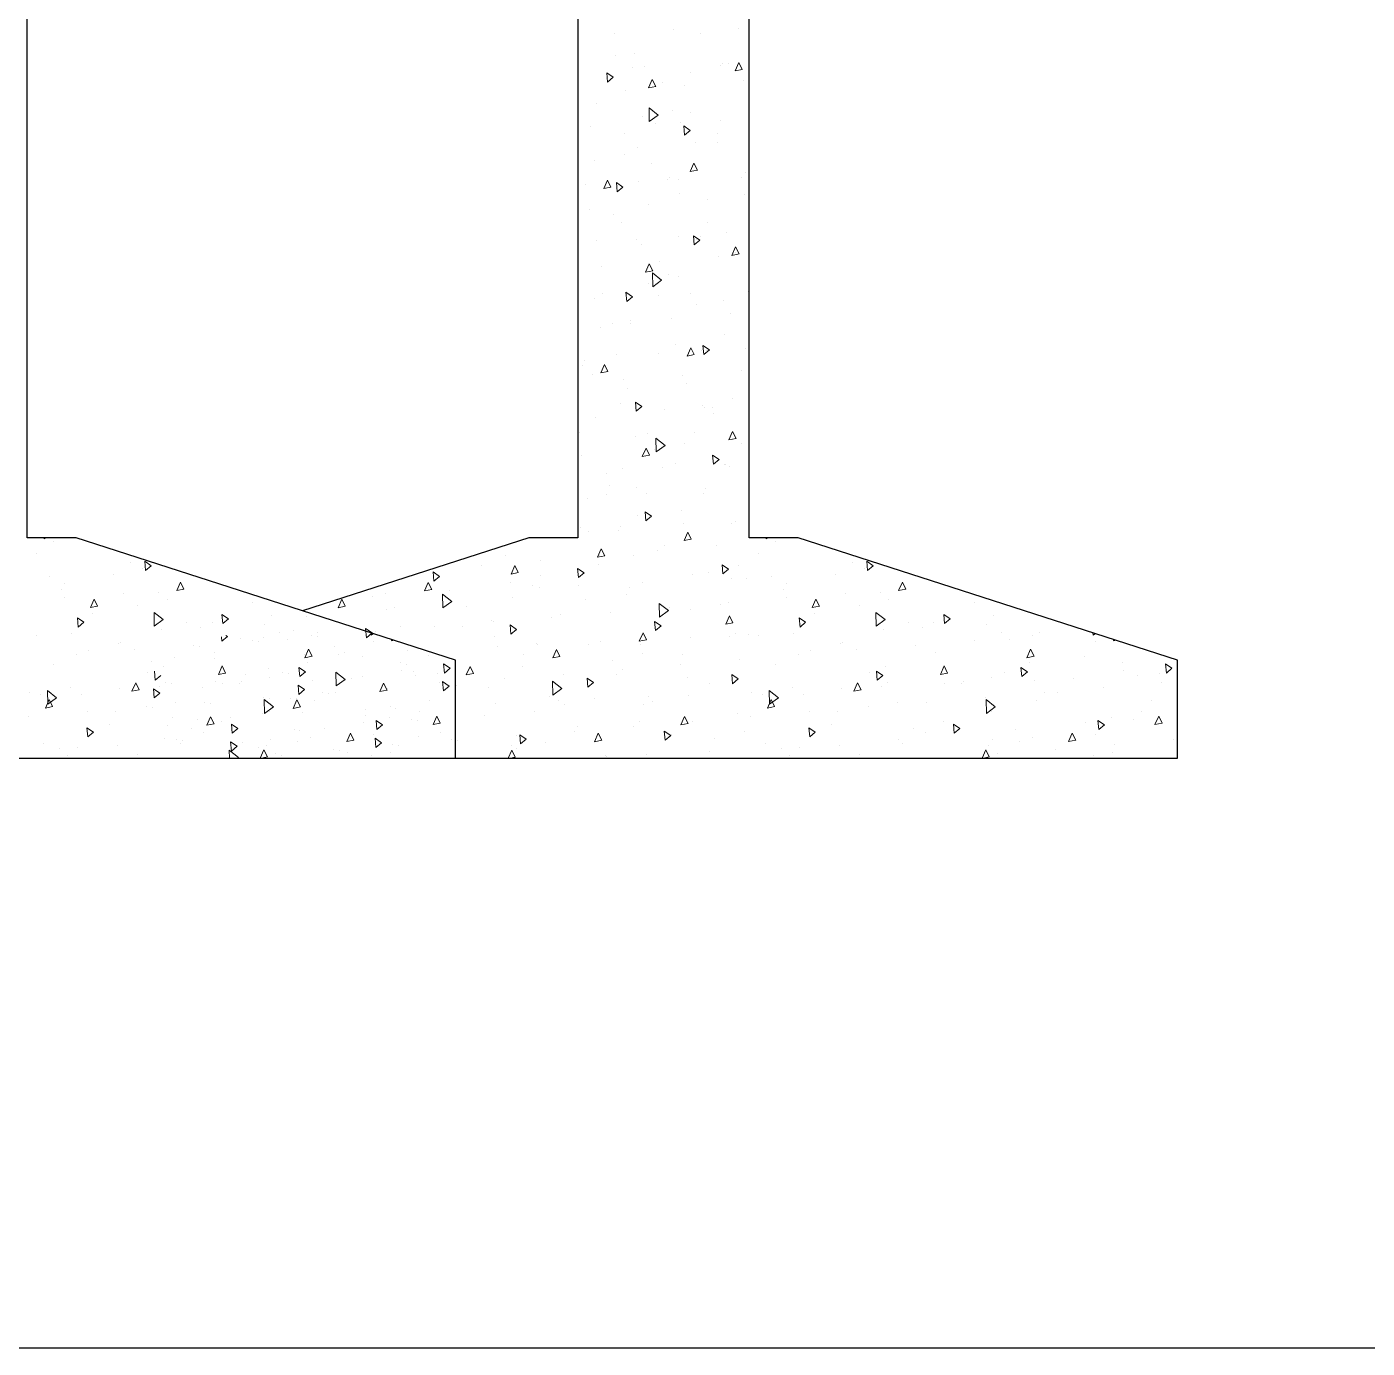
# Model space of a CAD drawing. Header units: inches. Extents: x -6800 to 96653, y -25814 to 17379.
# Drawn here: x 64179 to 64288.6, y 8929.8 to 9037.8 of the extents above; entities that cross this region are included whole.
import ezdxf

# ---------------------------------------------------------------- set-up
doc = ezdxf.new("R2010")
doc.units = ezdxf.units.IN
doc.header["$MEASUREMENT"] = 0
doc.layers.add('Footing', color=50, linetype='Continuous', lineweight=20)
doc.layers.add('Hatch', color=161, linetype='Continuous', lineweight=5)

msp = doc.modelspace()

# ---------------------------------------------------------------- linework, layer by layer
at = {"transparency": 33554651}
msp.add_line((65875.65, 8929.85), (63499.65, 8929.85), dxfattribs=at)
at = {"layer": 'Footing', "lineweight": 25, "transparency": 33554687}
for p, q in [((64179.06, 8996.07), (64179.06, 9056.07)), ((64224.06, 9056.07), (64224.06, 8996.07)), ((64238.06, 8996.07), (64238.06, 9056.07)), ((64183.06, 8996.07), (64179.06, 8996.07)), ((64214.06, 8986.07), (64183.06, 8996.07)), ((64220.06, 8996.07), (64201.56, 8990.11)), ((64224.06, 8996.07), (64220.06, 8996.07)), ((64242.06, 8996.07), (64238.06, 8996.07)), ((64273.06, 8986.07), (64242.06, 8996.07)), ((64214.06, 8978.07), (64214.06, 8986.07)), ((64273.06, 8978.07), (64273.06, 8986.07)), ((64130.06, 8978.07), (64214.06, 8978.07)), ((64189.06, 8978.07), (64273.06, 8978.07))]:
    msp.add_line(p, q, dxfattribs=at)
at = {"layer": 'Hatch', "linetype": 'Continuous', "transparency": 33554579}
for p, q in [((64231.84, 9037.64), (64231.84, 9037.64)), ((64237.21, 9037.7), (64237.21, 9037.7)), ((64227.05, 9037.26), (64227.05, 9037.26)), ((64234.08, 9037.26), (64234.08, 9037.26)), ((64227.11, 9035.46), (64227.11, 9035.46)), ((64228.69, 9035.68), (64228.69, 9035.68)), ((64228.52, 9034.52), (64228.52, 9034.52)), ((64229.52, 9034.61), (64229.52, 9034.61)), ((64235.72, 9034.63), (64235.72, 9034.63)), ((64235.86, 9034.84), (64235.86, 9034.84)), ((64236.35, 9034.82), (64236.35, 9034.82)), ((64236.9, 9034.21), (64237.2, 9034.9)), ((64236.9, 9034.21), (64237.49, 9034.33)), ((64237.49, 9034.33), (64237.2, 9034.9)), ((64226.48, 9033.31), (64226.41, 9034.06)), ((64226.94, 9033.7), (64226.41, 9034.06)), ((64226.48, 9033.31), (64226.94, 9033.7)), ((64229.83, 9032.84), (64230.14, 9033.52)), ((64230.42, 9032.95), (64230.14, 9033.52)), ((64230.96, 9033.24), (64230.96, 9033.24)), ((64233.28, 9034.09), (64233.28, 9034.09)), ((64237.58, 9033.4), (64237.58, 9033.4)), ((64227.98, 9032.61), (64227.98, 9032.61)), ((64229.83, 9032.84), (64230.42, 9032.95)), ((64232.77, 9032.99), (64232.77, 9032.99)), ((64225.56, 9031.55), (64225.56, 9031.55)), ((64229.89, 9030.08), (64229.87, 9031.21)), ((64230.62, 9030.61), (64229.87, 9031.21)), ((64229.34, 9030.47), (64229.34, 9030.47)), ((64229.89, 9030.08), (64230.62, 9030.61)), ((64230.44, 9029.96), (64230.44, 9029.96)), ((64231.78, 9031.01), (64231.78, 9031.01)), ((64232.45, 9030.01), (64232.45, 9030.01)), ((64233.23, 9030.8), (64233.23, 9030.8)), ((64235.69, 9030.15), (64235.69, 9030.15)), ((64225.1, 9029.68), (64225.1, 9029.68)), ((64227.83, 9029.11), (64227.83, 9029.11)), ((64232.78, 9028.97), (64232.71, 9029.72)), ((64233.24, 9029.36), (64232.71, 9029.72)), ((64232.78, 9028.97), (64233.24, 9029.36)), ((64235.47, 9029.09), (64235.47, 9029.09)), ((64228.91, 9027.96), (64228.91, 9027.96)), ((64233.7, 9028.34), (64233.7, 9028.34)), ((64235.5, 9028.36), (64235.5, 9028.36)), ((64224.1, 9027.55), (64224.1, 9027.55)), ((64225.41, 9026.86), (64225.41, 9026.86)), ((64227.85, 9027.4), (64227.85, 9027.4)), ((64230.1, 9026.67), (64230.1, 9026.67)), ((64233.24, 9025.99), (64233.54, 9026.67)), ((64233.83, 9026.1), (64233.54, 9026.67)), ((64233.24, 9025.99), (64233.83, 9026.1)), ((64237.76, 9025.92), (64237.76, 9025.92)), ((64224.69, 9024.91), (64224.69, 9024.91)), ((64226.17, 9024.61), (64226.48, 9025.3)), ((64226.17, 9024.61), (64226.76, 9024.73)), ((64226.76, 9024.73), (64226.48, 9025.3)), ((64227.26, 9024.34), (64227.2, 9025.09)), ((64227.72, 9024.73), (64227.2, 9025.09)), ((64227.26, 9024.34), (64227.72, 9024.73)), ((64229.03, 9025.17), (64229.03, 9025.17)), ((64231.37, 9025.31), (64231.37, 9025.31)), ((64231.53, 9025.47), (64231.53, 9025.47)), ((64232.28, 9025.32), (64232.28, 9025.32)), ((64237.45, 9025.54), (64237.45, 9025.54)), ((64232.36, 9024.23), (64232.36, 9024.23)), ((64234.63, 9023.69), (64234.63, 9023.69)), ((64237.7, 9024.1), (64237.7, 9024.1)), ((64225.03, 9022.9), (64225.03, 9022.9)), ((64226.95, 9022.47), (64226.95, 9022.47)), ((64229.84, 9023.31), (64229.84, 9023.31)), ((64227.6, 9021.86), (64227.6, 9021.86)), ((64234.63, 9021.79), (64234.63, 9021.79)), ((64225.61, 9020.34), (64225.61, 9020.34)), ((64228.86, 9020.48), (64228.86, 9020.48)), ((64232.3, 9020.66), (64232.3, 9020.66)), ((64233.56, 9020.01), (64233.5, 9020.75)), ((64234.02, 9020.39), (64233.5, 9020.75)), ((64233.56, 9020.01), (64234.02, 9020.39)), ((64233.77, 9020.48), (64233.77, 9020.48)), ((64234.04, 9020.71), (64234.04, 9020.71)), ((64236.21, 9021.02), (64236.21, 9021.02)), ((64229.22, 9020.03), (64229.22, 9020.03)), ((64235.56, 9019.04), (64235.56, 9019.04)), ((64236.64, 9019.14), (64236.95, 9019.83)), ((64236.64, 9019.14), (64237.23, 9019.26)), ((64236.9, 9019.35), (64236.9, 9019.35)), ((64237.23, 9019.26), (64236.95, 9019.83)), ((64225.96, 9018.25), (64225.96, 9018.25)), ((64229.58, 9017.77), (64229.88, 9018.45)), ((64230.17, 9017.88), (64229.88, 9018.45)), ((64230.76, 9018.66), (64230.76, 9018.66)), ((64229.58, 9017.77), (64230.17, 9017.88)), ((64229.83, 9016.87), (64229.83, 9016.87)), ((64230.17, 9016.58), (64230.15, 9017.71)), ((64230.9, 9017.12), (64230.15, 9017.71)), ((64230.17, 9016.58), (64230.9, 9017.12)), ((64231.49, 9017.59), (64231.49, 9017.59)), ((64232.27, 9017.41), (64232.27, 9017.41)), ((64226.1, 9016), (64226.1, 9016)), ((64228.05, 9015.38), (64227.98, 9016.13)), ((64228.51, 9015.76), (64227.98, 9016.13)), ((64228.05, 9015.38), (64228.51, 9015.76)), ((64230.62, 9015.88), (64230.62, 9015.88)), ((64233.23, 9016.01), (64233.23, 9016.01)), ((64237.96, 9016.2), (64237.96, 9016.2)), ((64225.45, 9015.65), (64225.45, 9015.65)), ((64233.76, 9015.15), (64233.76, 9015.15)), ((64235.95, 9015.48), (64235.95, 9015.48)), ((64226.89, 9013.61), (64226.89, 9013.61)), ((64228.34, 9013.79), (64228.34, 9013.79)), ((64228.37, 9013.56), (64228.37, 9013.56)), ((64231.69, 9014.01), (64231.69, 9014.01)), ((64236.49, 9014.39), (64236.49, 9014.39)), ((64225.9, 9013.25), (64225.9, 9013.25)), ((64236.03, 9012.71), (64236.03, 9012.71)), ((64232.02, 9011.86), (64232.02, 9011.86)), ((64232.98, 9010.92), (64233.29, 9011.6)), ((64233.57, 9011.03), (64233.29, 9011.6)), ((64234.16, 9011.36), (64234.16, 9011.36)), ((64234.35, 9011.04), (64234.28, 9011.79)), ((64234.81, 9011.43), (64234.28, 9011.79)), ((64234.35, 9011.04), (64234.81, 9011.43)), ((64234.55, 9011.37), (64234.55, 9011.37)), ((64237.79, 9011.51), (64237.79, 9011.51)), ((64224.56, 9010.57), (64224.56, 9010.57)), ((64225.92, 9009.54), (64226.22, 9010.23)), ((64226.51, 9009.66), (64226.22, 9010.23)), ((64227.2, 9011.05), (64227.2, 9011.05)), ((64230.64, 9011.12), (64230.64, 9011.12)), ((64232.98, 9010.92), (64233.57, 9011.03)), ((64224.41, 9010.18), (64224.41, 9010.18)), ((64225.24, 9009.44), (64225.24, 9009.44)), ((64225.92, 9009.54), (64226.51, 9009.66)), ((64232.62, 9009.36), (64232.62, 9009.36)), ((64237.41, 9009.75), (64237.41, 9009.75)), ((64227.82, 9008.96), (64227.82, 9008.96)), ((64228.09, 9008.25), (64228.09, 9008.25)), ((64232.91, 9008.68), (64232.91, 9008.68)), ((64227.51, 9007), (64227.51, 9007)), ((64228.83, 9006.41), (64228.77, 9007.16)), ((64229.29, 9006.8), (64228.77, 9007.16)), ((64236.7, 9007.42), (64236.7, 9007.42)), ((64225.49, 9005.93), (64225.49, 9005.93)), ((64228.83, 9006.41), (64229.29, 9006.8)), ((64231.13, 9006.54), (64231.13, 9006.54)), ((64234.26, 9006.87), (64234.26, 9006.87)), ((64234.38, 9006.68), (64234.38, 9006.68)), ((64235.09, 9006.71), (64235.09, 9006.71)), ((64235.17, 9006.24), (64235.17, 9006.24)), ((64236.39, 9004.07), (64236.7, 9004.76)), ((64236.98, 9004.19), (64236.7, 9004.76)), ((64224.15, 9004.63), (64224.15, 9004.63)), ((64228.74, 9004.31), (64228.74, 9004.31)), ((64229.77, 9004.56), (64229.77, 9004.56)), ((64230.45, 9003.09), (64230.43, 9004.21)), ((64231.18, 9003.62), (64230.43, 9004.21)), ((64232.76, 9003.8), (64232.76, 9003.8)), ((64233.55, 9004.71), (64233.55, 9004.71)), ((64236.39, 9004.07), (64236.98, 9004.19)), ((64237.44, 9003.8), (64237.44, 9003.8)), ((64224.36, 9002.79), (64224.36, 9002.79)), ((64229.32, 9002.7), (64229.63, 9003.38)), ((64229.32, 9002.7), (64229.91, 9002.81)), ((64229.91, 9002.81), (64229.63, 9003.38)), ((64230.32, 9003.26), (64230.32, 9003.26)), ((64230.45, 9003.09), (64231.18, 9003.62)), ((64235.13, 9002.07), (64235.07, 9002.82)), ((64235.59, 9002.46), (64235.07, 9002.82)), ((64227.72, 9001.7), (64227.72, 9001.7)), ((64230.96, 9001.85), (64230.96, 9001.85)), ((64232.04, 9002.12), (64232.04, 9002.12)), ((64235.13, 9002.07), (64235.59, 9002.46)), ((64236.02, 9002.07), (64236.02, 9002.07)), ((64236.14, 9002.07), (64236.14, 9002.07)), ((64236.44, 9001.87), (64236.44, 9001.87)), ((64226.42, 9001.28), (64226.42, 9001.28)), ((64224.88, 8999.27), (64224.88, 8999.27)), ((64226.39, 8999.64), (64226.39, 8999.64)), ((64226.63, 9000.35), (64226.63, 9000.35)), ((64228.83, 9000.18), (64228.83, 9000.18)), ((64229.67, 8999.66), (64229.67, 8999.66)), ((64234.31, 8999.68), (64234.31, 8999.68)), ((64234.48, 9000.06), (64234.48, 9000.06)), ((64229.61, 8997.45), (64229.55, 8998.19)), ((64230.07, 8997.83), (64229.55, 8998.19)), ((64232.51, 8998.26), (64232.51, 8998.26)), ((64228.9, 8997.91), (64228.9, 8997.91)), ((64229.61, 8997.45), (64230.07, 8997.83)), ((64232.72, 8997.24), (64232.72, 8997.24)), ((64236.58, 8997.24), (64236.58, 8997.24)), ((64236.95, 8997.42), (64236.95, 8997.42)), ((64180.45, 8995.97), (64180.45, 8996.07)), ((64180.45, 8995.97), (64180.6, 8996.07)), ((64222.45, 8996.03), (64222.45, 8996.03)), ((64224.3, 8996.87), (64224.3, 8996.87)), ((64224.9, 8996.57), (64224.9, 8996.57)), ((64227.35, 8996.63), (64227.35, 8996.63)), ((64227.55, 8997.01), (64227.55, 8997.01)), ((64232.73, 8995.85), (64233.04, 8996.53)), ((64233.32, 8995.96), (64233.04, 8996.53)), ((64239.45, 8995.97), (64239.45, 8996.07)), ((64239.45, 8995.97), (64239.6, 8996.07)), ((64181.2, 8995.8), (64181.2, 8995.8)), ((64225.66, 8994.47), (64225.97, 8995.16)), ((64226.25, 8994.59), (64225.97, 8995.16)), ((64230.6, 8995.01), (64230.6, 8995.01)), ((64231.17, 8995.47), (64231.17, 8995.47)), ((64232.73, 8995.85), (64233.32, 8995.96)), ((64235.41, 8995.41), (64235.41, 8995.41)), ((64240.2, 8995.8), (64240.2, 8995.8)), ((64179.85, 8994.8), (64179.85, 8994.8)), ((64187.51, 8994.05), (64187.51, 8994.05)), ((64188.73, 8993.4), (64188.66, 8994.15)), ((64189.19, 8993.78), (64188.66, 8994.15)), ((64216.21, 8993.83), (64216.21, 8993.83)), ((64218.11, 8994.64), (64218.11, 8994.64)), ((64221, 8994.22), (64221, 8994.22)), ((64225.66, 8994.47), (64226.25, 8994.59)), ((64225.78, 8993.89), (64225.78, 8993.89)), ((64225.81, 8994.62), (64225.81, 8994.62)), ((64228.58, 8994.64), (64228.58, 8994.64)), ((64235.91, 8993.11), (64235.85, 8993.86)), ((64236.37, 8993.49), (64235.85, 8993.86)), ((64237.19, 8993.81), (64237.19, 8993.81)), ((64238.85, 8994.8), (64238.85, 8994.8)), ((64246.51, 8994.05), (64246.51, 8994.05)), ((64247.73, 8993.4), (64247.66, 8994.15)), ((64248.19, 8993.78), (64247.66, 8994.15)), ((64180.9, 8992.87), (64180.9, 8992.87)), ((64186.07, 8993.1), (64186.07, 8993.1)), ((64188.47, 8993.56), (64188.47, 8993.56)), ((64188.73, 8993.4), (64189.19, 8993.78)), ((64212.28, 8992.53), (64212.22, 8993.28)), ((64212.74, 8992.91), (64212.22, 8993.28)), ((64212.28, 8992.53), (64212.74, 8992.91)), ((64212.7, 8992.88), (64212.7, 8992.88)), ((64218.6, 8993.1), (64218.9, 8993.79)), ((64218.6, 8993.1), (64219.18, 8993.22)), ((64219.18, 8993.22), (64218.9, 8993.79)), ((64220.96, 8992.95), (64220.96, 8992.95)), ((64224.1, 8992.82), (64224.03, 8993.57)), ((64224.56, 8993.2), (64224.03, 8993.57)), ((64224.1, 8992.82), (64224.56, 8993.2)), ((64233.44, 8993.03), (64233.44, 8993.03)), ((64234.75, 8993.27), (64234.75, 8993.27)), ((64235.91, 8993.11), (64236.37, 8993.49)), ((64236.65, 8992.73), (64236.65, 8992.73)), ((64237.87, 8992.77), (64237.87, 8992.77)), ((64239.9, 8992.87), (64239.9, 8992.87)), ((64245.07, 8993.1), (64245.07, 8993.1)), ((64247.47, 8993.56), (64247.47, 8993.56)), ((64247.73, 8993.4), (64248.19, 8993.78)), ((64181.87, 8991.88), (64181.87, 8991.88)), ((64182.11, 8992.36), (64182.11, 8992.36)), ((64189.78, 8991.61), (64189.78, 8991.61)), ((64191.27, 8991.75), (64191.58, 8992.43)), ((64191.27, 8991.75), (64191.86, 8991.86)), ((64191.86, 8991.86), (64191.58, 8992.43)), ((64191.73, 8991.94), (64191.73, 8991.94)), ((64211.53, 8991.73), (64211.83, 8992.41)), ((64211.53, 8991.73), (64212.12, 8991.84)), ((64212.12, 8991.84), (64211.83, 8992.41)), ((64213.54, 8991.72), (64213.54, 8991.72)), ((64218.52, 8992.41), (64218.52, 8992.41)), ((64220.38, 8992.2), (64220.38, 8992.2)), ((64220.88, 8992.04), (64220.88, 8992.04)), ((64224.13, 8992.18), (64224.13, 8992.18)), ((64228.28, 8991.98), (64228.28, 8991.98)), ((64229.31, 8992.41), (64229.31, 8992.41)), ((64240.87, 8991.88), (64240.87, 8991.88)), ((64241.11, 8992.36), (64241.11, 8992.36)), ((64248.78, 8991.61), (64248.78, 8991.61)), ((64250.27, 8991.75), (64250.58, 8992.43)), ((64250.27, 8991.75), (64250.86, 8991.86)), ((64250.86, 8991.86), (64250.58, 8992.43)), ((64250.73, 8991.94), (64250.73, 8991.94)), ((64182.13, 8991.15), (64182.13, 8991.15)), ((64184.21, 8990.37), (64184.51, 8991.06)), ((64184.79, 8990.49), (64184.51, 8991.06)), ((64186.94, 8991.55), (64186.94, 8991.55)), ((64188.04, 8990.51), (64188.04, 8990.51)), ((64190.48, 8991.05), (64190.48, 8991.05)), ((64197.44, 8990.75), (64197.44, 8990.75)), ((64204.46, 8990.35), (64204.76, 8991.04)), ((64205.05, 8990.47), (64204.76, 8991.04)), ((64207.31, 8991.29), (64207.31, 8991.29)), ((64208.37, 8991.49), (64208.37, 8991.49)), ((64213.02, 8990.33), (64213, 8991.46)), ((64213.75, 8990.87), (64213, 8991.46)), ((64213.02, 8990.33), (64213.75, 8990.87)), ((64218.68, 8991.19), (64218.68, 8991.19)), ((64224.64, 8991.03), (64224.64, 8991.03)), ((64228.05, 8991.45), (64228.05, 8991.45)), ((64230.73, 8989.59), (64230.71, 8990.71)), ((64231.46, 8990.12), (64230.71, 8990.71)), ((64235.7, 8990.59), (64235.7, 8990.59)), ((64236.34, 8990.76), (64236.34, 8990.76)), ((64241.13, 8991.15), (64241.13, 8991.15)), ((64243.21, 8990.37), (64243.51, 8991.06)), ((64243.79, 8990.49), (64243.51, 8991.06)), ((64245.94, 8991.55), (64245.94, 8991.55)), ((64247.04, 8990.51), (64247.04, 8990.51)), ((64249.48, 8991.05), (64249.48, 8991.05)), ((64256.44, 8990.75), (64256.44, 8990.75)), ((64183.21, 8988.77), (64183.15, 8989.52)), ((64183.67, 8989.16), (64183.15, 8989.52)), ((64184.21, 8990.37), (64184.79, 8990.49)), ((64184.38, 8989.92), (64184.38, 8989.92)), ((64189.44, 8988.84), (64189.42, 8989.97)), ((64190.17, 8989.38), (64189.42, 8989.97)), ((64195.03, 8989.06), (64194.96, 8989.81)), ((64195.49, 8989.45), (64194.96, 8989.81)), ((64195.03, 8989.06), (64195.49, 8989.45)), ((64199, 8989.7), (64199, 8989.7)), ((64201.91, 8989.6), (64201.91, 8989.6)), ((64204.46, 8990.35), (64205.05, 8990.47)), ((64208.42, 8990.17), (64208.42, 8990.17)), ((64209.08, 8990.4), (64209.08, 8990.4)), ((64214.97, 8990.44), (64214.97, 8990.44)), ((64221.93, 8989.57), (64221.93, 8989.57)), ((64222.65, 8989.76), (64222.65, 8989.76)), ((64226.74, 8989.98), (64226.74, 8989.98)), ((64230.73, 8989.59), (64231.46, 8990.12)), ((64230.81, 8989.65), (64230.81, 8989.65)), ((64231.53, 8990.36), (64231.53, 8990.36)), ((64233.25, 8990.19), (64233.25, 8990.19)), ((64236.14, 8989), (64236.44, 8989.69)), ((64236.73, 8989.12), (64236.44, 8989.69)), ((64242.21, 8988.77), (64242.15, 8989.52)), ((64242.67, 8989.16), (64242.15, 8989.52)), ((64243.21, 8990.37), (64243.79, 8990.49)), ((64243.38, 8989.92), (64243.38, 8989.92)), ((64248.44, 8988.84), (64248.42, 8989.97)), ((64249.17, 8989.38), (64248.42, 8989.97)), ((64254.03, 8989.06), (64253.96, 8989.81)), ((64254.49, 8989.45), (64253.96, 8989.81)), ((64254.03, 8989.06), (64254.49, 8989.45)), ((64258, 8989.7), (64258, 8989.7)), ((64183.21, 8988.77), (64183.67, 8989.16)), ((64189.4, 8988.91), (64189.4, 8988.91)), ((64189.44, 8988.84), (64190.17, 8989.38)), ((64190, 8988.59), (64190, 8988.59)), ((64192.05, 8989.17), (64192.05, 8989.17)), ((64193.25, 8988.73), (64193.25, 8988.73)), ((64194.16, 8989.12), (64194.16, 8989.12)), ((64198.42, 8988.95), (64198.42, 8988.95)), ((64200.8, 8988.48), (64200.8, 8988.48)), ((64206.77, 8987.9), (64206.7, 8988.65)), ((64207.23, 8988.29), (64206.7, 8988.65)), ((64207.54, 8988.4), (64207.54, 8988.4)), ((64209.58, 8988.85), (64209.58, 8988.85)), ((64212.34, 8988.78), (64212.34, 8988.78)), ((64214.59, 8988.8), (64214.59, 8988.8)), ((64217.03, 8989.34), (64217.03, 8989.34)), ((64217.14, 8989.19), (64217.14, 8989.19)), ((64218.58, 8988.19), (64218.52, 8988.94)), ((64219.04, 8988.58), (64218.52, 8988.94)), ((64218.58, 8988.19), (64219.04, 8988.58)), ((64230.32, 8989.01), (64230.32, 8989.01)), ((64230.4, 8988.48), (64230.33, 8989.23)), ((64230.86, 8988.87), (64230.33, 8989.23)), ((64230.4, 8988.48), (64230.86, 8988.87)), ((64236.14, 8989), (64236.73, 8989.12)), ((64242.21, 8988.77), (64242.67, 8989.16)), ((64248.4, 8988.91), (64248.4, 8988.91)), ((64248.44, 8988.84), (64249.17, 8989.38)), ((64249, 8988.59), (64249, 8988.59)), ((64251.05, 8989.17), (64251.05, 8989.17)), ((64252.25, 8988.73), (64252.25, 8988.73)), ((64253.16, 8989.12), (64253.16, 8989.12)), ((64257.42, 8988.95), (64257.42, 8988.95)), ((64179.8, 8988.12), (64179.8, 8988.12)), ((64182.66, 8988.27), (64182.66, 8988.27)), ((64186.55, 8987.43), (64186.55, 8987.43)), ((64186.65, 8987.48), (64186.65, 8987.48)), ((64192.66, 8987.29), (64192.66, 8987.29)), ((64194.95, 8987.61), (64194.92, 8987.96)), ((64194.95, 8987.61), (64195.41, 8988)), ((64195.41, 8988), (64195.29, 8988.08)), ((64196.5, 8987.84), (64196.5, 8987.84)), ((64197.46, 8987.69), (64197.46, 8987.69)), ((64197.95, 8987.61), (64197.95, 8987.61)), ((64198.36, 8987.94), (64198.36, 8987.94)), ((64199.7, 8988.31), (64199.7, 8988.31)), ((64200.33, 8987.75), (64200.33, 8987.75)), ((64202.25, 8988.08), (64202.25, 8988.08)), ((64202.74, 8987.99), (64202.74, 8987.99)), ((64202.77, 8988.29), (64202.77, 8988.29)), ((64206.77, 8987.9), (64207.23, 8988.29)), ((64207.16, 8988.1), (64207.15, 8988.3)), ((64207.16, 8988.1), (64207.35, 8988.24)), ((64207.38, 8987.63), (64207.38, 8987.63)), ((64208.82, 8987.65), (64208.86, 8987.75)), ((64208.82, 8987.65), (64209.05, 8987.69)), ((64217.24, 8988), (64217.24, 8988)), ((64220.71, 8987.41), (64220.71, 8987.41)), ((64220.72, 8987.35), (64220.72, 8987.35)), ((64224.92, 8987.32), (64224.92, 8987.32)), ((64225.89, 8987.58), (64225.89, 8987.58)), ((64229.07, 8987.63), (64229.38, 8988.31)), ((64229.07, 8987.63), (64229.66, 8987.74)), ((64229.21, 8987.33), (64229.21, 8987.33)), ((64229.66, 8987.74), (64229.38, 8988.31)), ((64233.23, 8987.9), (64233.23, 8987.9)), ((64236.48, 8988.04), (64236.48, 8988.04)), ((64236.93, 8988.27), (64236.93, 8988.27)), ((64237.97, 8988.15), (64237.97, 8988.15)), ((64238.8, 8988.12), (64238.8, 8988.12)), ((64241.66, 8988.27), (64241.66, 8988.27)), ((64245.55, 8987.43), (64245.55, 8987.43)), ((64245.65, 8987.48), (64245.65, 8987.48)), ((64251.66, 8987.29), (64251.66, 8987.29)), ((64256.46, 8987.69), (64256.46, 8987.69)), ((64258.7, 8988.31), (64258.7, 8988.31)), ((64259.33, 8987.75), (64259.33, 8987.75)), ((64261.25, 8988.08), (64261.25, 8988.08)), ((64261.77, 8988.29), (64261.77, 8988.29)), ((64266.16, 8988.1), (64266.15, 8988.3)), ((64266.16, 8988.1), (64266.35, 8988.24)), ((64266.38, 8987.63), (64266.38, 8987.63)), ((64267.82, 8987.65), (64267.86, 8987.75)), ((64267.82, 8987.65), (64268.05, 8987.69)), ((64183.06, 8986.5), (64183.06, 8986.5)), ((64184.1, 8986.89), (64184.1, 8986.89)), ((64187.86, 8986.9), (64187.86, 8986.9)), ((64191.12, 8986.26), (64191.12, 8986.26)), ((64193.14, 8987.2), (64193.14, 8987.2)), ((64194.32, 8986.73), (64194.32, 8986.73)), ((64194.36, 8986.2), (64194.36, 8986.2)), ((64201.7, 8986.52), (64201.7, 8986.52)), ((64201.75, 8986.27), (64202.05, 8986.96)), ((64201.75, 8986.27), (64202.34, 8986.39)), ((64202.34, 8986.39), (64202.05, 8986.96)), ((64204.18, 8987.16), (64204.18, 8987.16)), ((64204.48, 8986.56), (64204.48, 8986.56)), ((64204.95, 8986.66), (64204.95, 8986.66)), ((64206.45, 8986.36), (64206.45, 8986.36)), ((64210.13, 8986.89), (64210.13, 8986.89)), ((64211.85, 8986.41), (64211.85, 8986.41)), ((64217.47, 8987.21), (64217.47, 8987.21)), ((64219.61, 8986.54), (64219.61, 8986.54)), ((64222, 8986.25), (64222.31, 8986.94)), ((64222, 8986.25), (64222.59, 8986.37)), ((64222.59, 8986.37), (64222.31, 8986.94)), ((64229.32, 8986.58), (64229.32, 8986.58)), ((64232.58, 8986.57), (64232.58, 8986.57)), ((64242.06, 8986.5), (64242.06, 8986.5)), ((64243.1, 8986.89), (64243.1, 8986.89)), ((64246.86, 8986.9), (64246.86, 8986.9)), ((64253.32, 8986.73), (64253.32, 8986.73)), ((64260.75, 8986.27), (64261.05, 8986.96)), ((64260.75, 8986.27), (64261.34, 8986.39)), ((64261.34, 8986.39), (64261.05, 8986.96)), ((64265.45, 8986.36), (64265.45, 8986.36)), ((64181.24, 8985.71), (64181.24, 8985.71)), ((64188.92, 8985.04), (64188.92, 8985.04)), ((64189.19, 8985.97), (64189.19, 8985.97)), ((64189.51, 8984.43), (64189.45, 8985.18)), ((64190.23, 8985.51), (64190.23, 8985.51)), ((64194.68, 8984.9), (64194.99, 8985.59)), ((64195.27, 8985.01), (64194.99, 8985.59)), ((64198.77, 8985.4), (64198.77, 8985.4)), ((64199.93, 8985.05), (64199.93, 8985.05)), ((64201.33, 8984.72), (64201.26, 8985.47)), ((64201.79, 8985.11), (64201.26, 8985.47)), ((64201.33, 8984.72), (64201.79, 8985.11)), ((64201.97, 8985.87), (64201.97, 8985.87)), ((64204.3, 8983.96), (64204.28, 8985.08)), ((64205.03, 8984.49), (64204.28, 8985.08)), ((64209.53, 8985.84), (64209.53, 8985.84)), ((64209.65, 8985.19), (64209.65, 8985.19)), ((64210.01, 8985.75), (64210.01, 8985.75)), ((64210.65, 8985.18), (64210.65, 8985.18)), ((64213.15, 8985.01), (64213.08, 8985.76)), ((64213.61, 8985.4), (64213.08, 8985.76)), ((64213.09, 8985.72), (64213.09, 8985.72)), ((64213.15, 8985.01), (64213.61, 8985.4)), ((64214.93, 8984.88), (64215.24, 8985.56)), ((64215.52, 8984.99), (64215.24, 8985.56)), ((64219.51, 8985.56), (64219.51, 8985.56)), ((64226.88, 8986.04), (64226.88, 8986.04)), ((64227.67, 8985.33), (64227.67, 8985.33)), ((64232.46, 8985.71), (64232.46, 8985.71)), ((64237.27, 8986.12), (64237.27, 8986.12)), ((64240.24, 8985.71), (64240.24, 8985.71)), ((64247.92, 8985.04), (64247.92, 8985.04)), ((64248.51, 8984.43), (64248.45, 8985.18)), ((64248.97, 8984.82), (64248.45, 8985.18)), ((64249.23, 8985.51), (64249.23, 8985.51)), ((64253.68, 8984.9), (64253.99, 8985.59)), ((64254.27, 8985.01), (64253.99, 8985.59)), ((64258.93, 8985.05), (64258.93, 8985.05)), ((64260.33, 8984.72), (64260.26, 8985.47)), ((64260.79, 8985.11), (64260.26, 8985.47)), ((64260.33, 8984.72), (64260.79, 8985.11)), ((64260.97, 8985.87), (64260.97, 8985.87)), ((64268.53, 8985.84), (64268.53, 8985.84)), ((64268.65, 8985.19), (64268.65, 8985.19)), ((64272.15, 8985.01), (64272.08, 8985.76)), ((64272.61, 8985.4), (64272.08, 8985.76)), ((64272.15, 8985.01), (64272.61, 8985.4)), ((64187.61, 8983.53), (64187.92, 8984.21)), ((64188.2, 8983.64), (64187.92, 8984.21)), ((64189.51, 8984.43), (64189.97, 8984.82)), ((64190.33, 8984.26), (64190.33, 8984.26)), ((64190.81, 8984.17), (64190.81, 8984.17)), ((64194.43, 8984.33), (64194.43, 8984.33)), ((64194.68, 8984.9), (64195.27, 8985.01)), ((64195, 8984.12), (64195, 8984.12)), ((64196.4, 8984.13), (64196.4, 8984.13)), ((64196.59, 8984.29), (64196.59, 8984.29)), ((64196.87, 8984.87), (64196.87, 8984.87)), ((64198.84, 8984.67), (64198.84, 8984.67)), ((64200.41, 8984.96), (64200.41, 8984.96)), ((64201.25, 8983.27), (64201.19, 8984.02)), ((64201.71, 8983.66), (64201.19, 8984.02)), ((64202.35, 8984.44), (64202.35, 8984.44)), ((64204.3, 8983.96), (64205.03, 8984.49)), ((64205.59, 8984.58), (64205.59, 8984.58)), ((64206.45, 8984.72), (64206.45, 8984.72)), ((64207.87, 8983.51), (64208.17, 8984.19)), ((64208.46, 8983.62), (64208.17, 8984.19)), ((64210.77, 8984.81), (64210.77, 8984.81)), ((64212.62, 8984.98), (64212.62, 8984.98)), ((64212.78, 8984.22), (64212.78, 8984.22)), ((64213.07, 8983.56), (64213, 8984.31)), ((64213.53, 8983.95), (64213, 8984.31)), ((64213.07, 8983.56), (64213.53, 8983.95)), ((64213.26, 8984.13), (64213.26, 8984.13)), ((64214.12, 8983.97), (64214.12, 8983.97)), ((64214.93, 8984.88), (64215.52, 8984.99)), ((64218.07, 8984.54), (64218.07, 8984.54)), ((64222.01, 8983.21), (64221.99, 8984.34)), ((64222.74, 8983.74), (64221.99, 8984.34)), ((64222.86, 8984.92), (64222.86, 8984.92)), ((64224.88, 8983.85), (64224.82, 8984.6)), ((64225.34, 8984.24), (64224.82, 8984.6)), ((64224.88, 8983.85), (64225.34, 8984.24)), ((64227.18, 8984.88), (64227.18, 8984.88)), ((64233, 8984.65), (64233, 8984.65)), ((64234.85, 8984.13), (64234.85, 8984.13)), ((64236.7, 8984.14), (64236.63, 8984.89)), ((64237.16, 8984.53), (64236.63, 8984.89)), ((64236.7, 8984.14), (64237.16, 8984.53)), ((64246.61, 8983.53), (64246.92, 8984.21)), ((64247.2, 8983.64), (64246.92, 8984.21)), ((64248.51, 8984.43), (64248.97, 8984.82)), ((64249.33, 8984.26), (64249.33, 8984.26)), ((64253.68, 8984.9), (64254.27, 8985.01)), ((64254, 8984.12), (64254, 8984.12)), ((64255.4, 8984.13), (64255.4, 8984.13)), ((64255.59, 8984.29), (64255.59, 8984.29)), ((64257.84, 8984.67), (64257.84, 8984.67)), ((64261.35, 8984.44), (64261.35, 8984.44)), ((64264.59, 8984.58), (64264.59, 8984.58)), ((64269.77, 8984.81), (64269.77, 8984.81)), ((64271.62, 8984.98), (64271.62, 8984.98)), ((64271.78, 8984.22), (64271.78, 8984.22)), ((64179.24, 8983.43), (64179.24, 8983.43)), ((64180.17, 8983.28), (64180.17, 8983.28)), ((64180.73, 8982.47), (64180.7, 8983.59)), ((64181.45, 8983), (64180.7, 8983.59)), ((64180.73, 8983.47), (64180.73, 8983.47)), ((64180.73, 8982.47), (64181.45, 8983)), ((64182.61, 8983.82), (64182.61, 8983.82)), ((64183.51, 8983.27), (64183.51, 8983.27)), ((64186.58, 8983.75), (64186.58, 8983.75)), ((64187.61, 8983.53), (64188.2, 8983.64)), ((64189.44, 8982.98), (64189.37, 8983.73)), ((64189.9, 8983.37), (64189.37, 8983.73)), ((64189.44, 8982.98), (64189.9, 8983.37)), ((64189.83, 8983.9), (64189.83, 8983.9)), ((64193.38, 8983.82), (64193.38, 8983.82)), ((64198.39, 8983.04), (64198.39, 8983.04)), ((64198.44, 8981.72), (64198.42, 8982.85)), ((64199.17, 8982.26), (64198.42, 8982.85)), ((64198.87, 8982.96), (64198.87, 8982.96)), ((64200.55, 8982.94), (64200.55, 8982.94)), ((64201.04, 8982.96), (64201.04, 8982.96)), ((64201.25, 8983.27), (64201.71, 8983.66)), ((64203.18, 8983.43), (64203.18, 8983.43)), ((64203.67, 8983.34), (64203.67, 8983.34)), ((64204.24, 8983.43), (64204.24, 8983.43)), ((64207.87, 8983.51), (64208.46, 8983.62)), ((64207.99, 8983.83), (64207.99, 8983.83)), ((64208.47, 8983.75), (64208.47, 8983.75)), ((64216.77, 8983.8), (64216.77, 8983.8)), ((64221.77, 8983.12), (64221.77, 8983.12)), ((64222.01, 8983.21), (64222.74, 8983.74)), ((64225.38, 8982.96), (64225.38, 8982.96)), ((64229.82, 8983.07), (64229.82, 8983.07)), ((64233.06, 8983.21), (64233.06, 8983.21)), ((64238.24, 8983.43), (64238.24, 8983.43)), ((64239.17, 8983.28), (64239.17, 8983.28)), ((64239.73, 8982.47), (64239.7, 8983.59)), ((64240.45, 8983), (64239.7, 8983.59)), ((64239.73, 8983.47), (64239.73, 8983.47)), ((64239.73, 8982.47), (64240.45, 8983)), ((64241.61, 8983.82), (64241.61, 8983.82)), ((64242.51, 8983.27), (64242.51, 8983.27)), ((64245.58, 8983.75), (64245.58, 8983.75)), ((64246.61, 8983.53), (64247.2, 8983.64)), ((64248.83, 8983.9), (64248.83, 8983.9)), ((64257.39, 8983.04), (64257.39, 8983.04)), ((64257.44, 8981.72), (64257.42, 8982.85)), ((64258.17, 8982.26), (64257.42, 8982.85)), ((64262.18, 8983.43), (64262.18, 8983.43)), ((64263.24, 8983.43), (64263.24, 8983.43)), ((64266.99, 8983.83), (64266.99, 8983.83)), ((64180.54, 8982.15), (64180.85, 8982.84)), ((64180.54, 8982.15), (64181.13, 8982.27)), ((64181.13, 8982.27), (64180.85, 8982.84)), ((64183.99, 8981.85), (64183.99, 8981.85)), ((64186.29, 8981.89), (64186.29, 8981.89)), ((64188.79, 8982.26), (64188.79, 8982.26)), ((64189.28, 8982.17), (64189.28, 8982.17)), ((64191.19, 8982.6), (64191.19, 8982.6)), ((64193.58, 8982.64), (64193.58, 8982.64)), ((64194.07, 8982.55), (64194.07, 8982.55)), ((64198.44, 8981.72), (64199.17, 8982.26)), ((64198.85, 8981.85), (64198.85, 8981.85)), ((64200.8, 8982.13), (64201.1, 8982.82)), ((64200.8, 8982.13), (64201.39, 8982.25)), ((64201.39, 8982.25), (64201.1, 8982.82)), ((64201.53, 8981.83), (64201.53, 8981.83)), ((64202.52, 8982.74), (64202.52, 8982.74)), ((64206.71, 8982.06), (64206.71, 8982.06)), ((64208.72, 8982.28), (64208.72, 8982.28)), ((64209.16, 8982.11), (64209.16, 8982.11)), ((64211.13, 8981.91), (64211.13, 8981.91)), ((64211.92, 8982.75), (64211.92, 8982.75)), ((64214.05, 8982.38), (64214.05, 8982.38)), ((64217.3, 8982.52), (64217.3, 8982.52)), ((64220.54, 8981.89), (64220.54, 8981.89)), ((64222.47, 8982.75), (64222.47, 8982.75)), ((64222.94, 8982.42), (64222.94, 8982.42)), ((64229.45, 8982.44), (64229.45, 8982.44)), ((64230.13, 8982.68), (64230.13, 8982.68)), ((64239.54, 8982.15), (64239.85, 8982.84)), ((64239.54, 8982.15), (64240.13, 8982.27)), ((64240.13, 8982.27), (64239.85, 8982.84)), ((64242.99, 8981.85), (64242.99, 8981.85)), ((64245.29, 8981.89), (64245.29, 8981.89)), ((64247.79, 8982.26), (64247.79, 8982.26)), ((64250.19, 8982.6), (64250.19, 8982.6)), ((64252.58, 8982.64), (64252.58, 8982.64)), ((64257.44, 8981.72), (64258.17, 8982.26)), ((64257.85, 8981.85), (64257.85, 8981.85)), ((64261.52, 8982.74), (64261.52, 8982.74)), ((64270.13, 8981.91), (64270.13, 8981.91)), ((64270.92, 8982.75), (64270.92, 8982.75)), ((64179.19, 8981.47), (64179.19, 8981.47)), ((64185.77, 8980.83), (64185.77, 8980.83)), ((64190.49, 8980.71), (64190.49, 8980.71)), ((64190.94, 8981.37), (64190.94, 8981.37)), ((64192.93, 8981.25), (64192.93, 8981.25)), ((64193.73, 8980.76), (64194.04, 8981.44)), ((64193.73, 8980.76), (64194.32, 8980.87)), ((64194.32, 8980.87), (64194.04, 8981.44)), ((64194.9, 8981.06), (64194.9, 8981.06)), ((64195.65, 8981.38), (64195.65, 8981.38)), ((64195.81, 8980.1), (64195.75, 8980.84)), ((64196.27, 8980.48), (64195.75, 8980.84)), ((64198.29, 8981.69), (64198.29, 8981.69)), ((64206.51, 8980.99), (64206.51, 8980.99)), ((64206.72, 8981.57), (64206.72, 8981.57)), ((64207.63, 8980.39), (64207.56, 8981.13)), ((64208.09, 8980.77), (64207.56, 8981.13)), ((64207.63, 8980.39), (64208.09, 8980.77)), ((64208.69, 8981.37), (64208.69, 8981.37)), ((64210.45, 8981.19), (64210.45, 8981.19)), ((64210.94, 8981.1), (64210.94, 8981.1)), ((64212.22, 8980.8), (64212.53, 8981.48)), ((64212.22, 8980.8), (64212.81, 8980.91)), ((64212.81, 8980.91), (64212.53, 8981.48)), ((64216.39, 8981.53), (64216.39, 8981.53)), ((64224.04, 8980.68), (64224.04, 8980.68)), ((64228.6, 8980.68), (64228.6, 8980.68)), ((64229.07, 8981.04), (64229.07, 8981.04)), ((64232.48, 8980.78), (64232.78, 8981.46)), ((64232.48, 8980.78), (64233.07, 8980.89)), ((64233.07, 8980.89), (64232.78, 8981.46)), ((64233.39, 8981.06), (64233.39, 8981.06)), ((64237.12, 8981.69), (64237.12, 8981.69)), ((64238.19, 8981.47), (64238.19, 8981.47)), ((64244.77, 8980.83), (64244.77, 8980.83)), ((64253.9, 8981.06), (64253.9, 8981.06)), ((64254.81, 8980.1), (64254.75, 8980.84)), ((64255.27, 8980.48), (64254.75, 8980.84)), ((64265.51, 8980.99), (64265.51, 8980.99)), ((64266.63, 8980.39), (64266.56, 8981.13)), ((64267.09, 8980.77), (64266.56, 8981.13)), ((64266.63, 8980.39), (64267.09, 8980.77)), ((64267.69, 8981.37), (64267.69, 8981.37)), ((64269.45, 8981.19), (64269.45, 8981.19)), ((64271.22, 8980.8), (64271.53, 8981.48)), ((64271.22, 8980.8), (64271.81, 8980.91)), ((64271.81, 8980.91), (64271.53, 8981.48)), ((64184, 8979.81), (64183.93, 8980.55)), ((64184.46, 8980.19), (64183.93, 8980.55)), ((64184, 8979.81), (64184.46, 8980.19)), ((64190.25, 8979.69), (64190.25, 8979.69)), ((64191.26, 8979.61), (64191.26, 8979.61)), ((64192.46, 8980.52), (64192.46, 8980.52)), ((64193.45, 8980.16), (64193.45, 8980.16)), ((64195.81, 8980.1), (64196.27, 8980.48)), ((64198.93, 8979.61), (64198.93, 8979.61)), ((64200.86, 8980.4), (64200.86, 8980.4)), ((64201.34, 8980.31), (64201.34, 8980.31)), ((64202.18, 8979.75), (64202.18, 8979.75)), ((64203.31, 8980.52), (64203.31, 8980.52)), ((64205.16, 8979.43), (64205.46, 8980.11)), ((64205.74, 8979.54), (64205.46, 8980.11)), ((64207.35, 8979.98), (64207.35, 8979.98)), ((64207.55, 8978.93), (64207.49, 8979.68)), ((64208.01, 8979.32), (64207.49, 8979.68)), ((64210.99, 8979.84), (64210.99, 8979.84)), ((64212.84, 8980.18), (64212.84, 8980.18)), ((64213.71, 8979.57), (64213.71, 8979.57)), ((64219, 8979.89), (64219, 8979.89)), ((64219.37, 8979.22), (64219.3, 8979.97)), ((64219.83, 8979.61), (64219.3, 8979.97)), ((64219.37, 8979.22), (64219.83, 8979.61)), ((64223.79, 8980.27), (64223.79, 8980.27)), ((64225.41, 8979.4), (64225.71, 8980.09)), ((64226, 8979.52), (64225.71, 8980.09)), ((64231.18, 8979.52), (64231.12, 8980.26)), ((64231.64, 8979.9), (64231.12, 8980.26)), ((64231.18, 8979.52), (64231.64, 8979.9)), ((64231.72, 8980), (64231.72, 8980)), ((64235.24, 8979.66), (64235.24, 8979.66)), ((64237.68, 8980.2), (64237.68, 8980.2)), ((64243, 8979.81), (64242.93, 8980.55)), ((64243.46, 8980.19), (64242.93, 8980.55)), ((64243, 8979.81), (64243.46, 8980.19)), ((64250.26, 8979.61), (64250.26, 8979.61)), ((64251.46, 8980.52), (64251.46, 8980.52)), ((64252.45, 8980.16), (64252.45, 8980.16)), ((64254.81, 8980.1), (64255.27, 8980.48)), ((64257.93, 8979.61), (64257.93, 8979.61)), ((64259.86, 8980.4), (64259.86, 8980.4)), ((64261.18, 8979.75), (64261.18, 8979.75)), ((64264.16, 8979.43), (64264.46, 8980.11)), ((64264.74, 8979.54), (64264.46, 8980.11)), ((64266.35, 8979.98), (64266.35, 8979.98)), ((64272.71, 8979.57), (64272.71, 8979.57)), ((64180.39, 8979.25), (64180.39, 8979.25)), ((64181.66, 8978.82), (64181.66, 8978.82)), ((64183.17, 8978.92), (64183.17, 8978.92)), ((64186.41, 8979.06), (64186.41, 8979.06)), ((64191.59, 8979.29), (64191.59, 8979.29)), ((64191.74, 8979.52), (64191.74, 8979.52)), ((64195.57, 8978.07), (64195.56, 8978.71)), ((64196.31, 8978.11), (64195.56, 8978.71)), ((64195.74, 8978.64), (64195.67, 8979.39)), ((64196.2, 8979.03), (64195.67, 8979.39)), ((64195.74, 8978.64), (64196.2, 8979.03)), ((64196.61, 8979.33), (64196.61, 8979.33)), ((64197.92, 8978.94), (64197.92, 8978.94)), ((64198.1, 8978.07), (64198.39, 8978.74)), ((64198.68, 8978.17), (64198.39, 8978.74)), ((64198.58, 8979.13), (64198.58, 8979.13)), ((64201.12, 8979.41), (64201.12, 8979.41)), ((64204.11, 8978.78), (64204.11, 8978.78)), ((64204.59, 8978.69), (64204.59, 8978.69)), ((64205.16, 8979.43), (64205.74, 8979.54)), ((64205.22, 8978.49), (64205.22, 8978.49)), ((64207.55, 8978.93), (64208.01, 8979.32)), ((64208.78, 8978.55), (64208.78, 8978.55)), ((64208.92, 8979.19), (64208.92, 8979.19)), ((64209.4, 8979.1), (64209.4, 8979.1)), ((64214.19, 8979.48), (64214.19, 8979.48)), ((64218.36, 8978.07), (64218.65, 8978.72)), ((64218.65, 8979.09), (64218.65, 8979.09)), ((64218.93, 8978.15), (64218.65, 8978.72)), ((64219.01, 8978.81), (64219.01, 8978.81)), ((64221.45, 8979.35), (64221.45, 8979.35)), ((64225.41, 8979.4), (64226, 8979.52)), ((64234.82, 8978.6), (64234.82, 8978.6)), ((64239.39, 8979.25), (64239.39, 8979.25)), ((64240.66, 8978.82), (64240.66, 8978.82)), ((64242.17, 8978.92), (64242.17, 8978.92)), ((64245.41, 8979.06), (64245.41, 8979.06)), ((64250.59, 8979.29), (64250.59, 8979.29)), ((64257.1, 8978.07), (64257.39, 8978.74)), ((64257.68, 8978.17), (64257.39, 8978.74)), ((64257.58, 8979.13), (64257.58, 8979.13)), ((64260.12, 8979.41), (64260.12, 8979.41)), ((64263.11, 8978.78), (64263.11, 8978.78)), ((64264.16, 8979.43), (64264.74, 8979.54)), ((64267.78, 8978.55), (64267.78, 8978.55)), ((64267.92, 8979.19), (64267.92, 8979.19)), ((64182.36, 8978.28), (64182.36, 8978.28)), ((64188.04, 8978.39), (64188.04, 8978.39)), ((64196.26, 8978.07), (64196.31, 8978.11)), ((64198.2, 8978.07), (64198.68, 8978.17)), ((64199.32, 8978.4), (64199.32, 8978.4)), ((64199.8, 8978.31), (64199.8, 8978.31)), ((64205.58, 8978.08), (64205.58, 8978.08)), ((64207.2, 8978.3), (64207.2, 8978.3)), ((64218.56, 8978.07), (64218.93, 8978.15)), ((64226.31, 8978.24), (64226.31, 8978.24)), ((64226.4, 8978.23), (64226.4, 8978.23)), ((64229.65, 8978.38), (64229.65, 8978.38)), ((64241.36, 8978.28), (64241.36, 8978.28)), ((64247.04, 8978.39), (64247.04, 8978.39)), ((64257.2, 8978.07), (64257.68, 8978.17)), ((64258.32, 8978.4), (64258.32, 8978.4)), ((64266.2, 8978.3), (64266.2, 8978.3))]:
    msp.add_line(p, q, dxfattribs=at)

doc.saveas('drawing.dxf')
